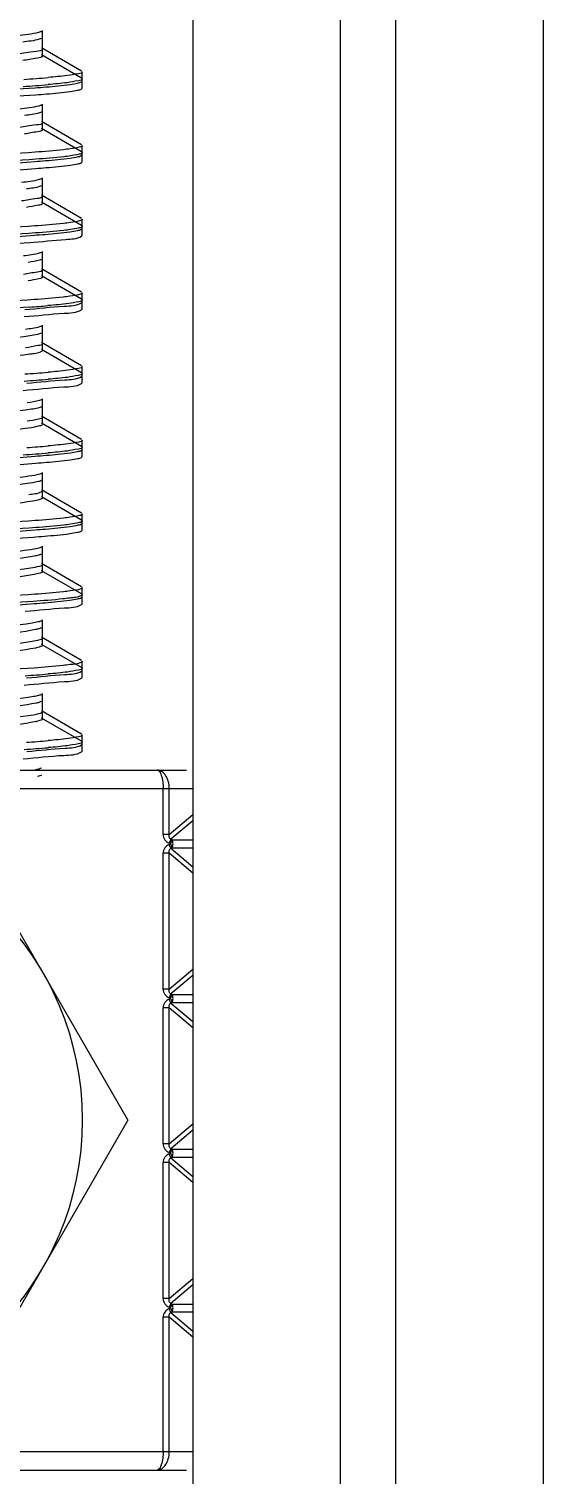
# Model space of a CAD drawing. Extents: x 27938 to 650306, y -92720 to 1524912.
# Drawn here: x 294703.3 to 294869.4, y 847037.7 to 847505.1 of the extents above; entities that cross this region are included whole.
import ezdxf

# ---------------------------------------------------------------- set-up
doc = ezdxf.new("R2010")
doc.units = 0
doc.header["$LTSCALE"] = 1000
doc.header["$MEASUREMENT"] = 0

msp = doc.modelspace()

# ---------------------------------------------------------------- linework, layer by layer
at = {"linetype": 'Continuous'}
for p, q in [((294756.27, 847691.77), (294756.27, 842950.74)), ((294803.9, 847691.77), (294803.9, 842950.74)), ((294821.76, 847691.77), (294821.76, 842950.74)), ((294869.39, 847691.77), (294869.39, 842950.74)), ((294707.67, 847498.64), (294707.67, 847504.59)), ((294707.67, 847496.36), (294707.67, 847502.32)), ((294720.33, 847491.46), (294707.41, 847498.94)), ((294720.33, 847489.18), (294707.41, 847496.66)), ((294720.56, 847488.22), (294720.56, 847491.2)), ((294720.56, 847488.22), (294720.56, 847491.2)), ((294720.33, 847487.96), (294720.56, 847488.22)), ((294720.56, 847485.94), (294720.56, 847488.92)), ((294720.56, 847485.94), (294720.56, 847488.92)), ((294720.33, 847485.68), (294720.56, 847485.94)), ((294707.67, 847474.83), (294707.67, 847480.78)), ((294707.67, 847472.55), (294707.67, 847478.5)), ((294720.33, 847467.65), (294707.41, 847475.13)), ((294720.33, 847465.37), (294707.41, 847472.85)), ((294720.33, 847464.15), (294720.56, 847464.41)), ((294720.56, 847464.41), (294720.56, 847467.39)), ((294720.56, 847464.41), (294720.56, 847467.39)), ((294720.56, 847462.13), (294720.56, 847465.11)), ((294720.56, 847462.13), (294720.56, 847465.11)), ((294720.33, 847461.87), (294720.56, 847462.13)), ((294707.67, 847451.02), (294707.67, 847456.97)), ((294707.67, 847448.74), (294707.67, 847454.69)), ((294720.33, 847443.84), (294707.41, 847451.32)), ((294720.33, 847441.56), (294707.41, 847449.04)), ((294720.33, 847440.34), (294720.56, 847440.6)), ((294720.56, 847440.6), (294720.56, 847443.57)), ((294720.56, 847440.6), (294720.56, 847443.57)), ((294720.56, 847438.32), (294720.56, 847441.3)), ((294720.56, 847438.32), (294720.56, 847441.3)), ((294720.33, 847438.06), (294720.56, 847438.32)), ((294707.67, 847427.2), (294707.67, 847433.16)), ((294707.67, 847424.92), (294707.67, 847430.88)), ((294720.33, 847420.02), (294707.41, 847427.5)), ((294720.33, 847417.74), (294707.41, 847425.23)), ((294720.33, 847416.52), (294720.56, 847416.79)), ((294720.56, 847416.79), (294720.56, 847419.76)), ((294720.56, 847414.51), (294720.56, 847417.48)), ((294720.56, 847414.51), (294720.56, 847417.48)), ((294720.33, 847414.25), (294720.56, 847414.51)), ((294707.67, 847403.39), (294707.67, 847409.34)), ((294707.67, 847401.11), (294707.67, 847407.06)), ((294720.33, 847396.21), (294707.41, 847403.69)), ((294720.33, 847393.93), (294707.41, 847401.41)), ((294720.33, 847392.71), (294720.56, 847392.97)), ((294720.56, 847392.97), (294720.56, 847395.95)), ((294720.56, 847390.69), (294720.56, 847393.67)), ((294720.56, 847390.69), (294720.56, 847393.67)), ((294720.33, 847390.43), (294720.56, 847390.69)), ((294707.67, 847379.58), (294707.67, 847385.53)), ((294720.33, 847372.4), (294707.41, 847379.88)), ((294707.67, 847377.3), (294707.67, 847383.25)), ((294720.33, 847370.12), (294707.41, 847377.6)), ((294720.56, 847369.16), (294720.56, 847372.14)), ((294720.56, 847369.16), (294720.56, 847372.14)), ((294720.56, 847366.88), (294720.56, 847369.86)), ((294720.56, 847366.88), (294720.56, 847369.86)), ((294720.33, 847368.9), (294720.56, 847369.16)), ((294720.33, 847366.62), (294720.56, 847366.88)), ((294707.67, 847355.76), (294707.67, 847361.72)), ((294720.33, 847348.58), (294707.41, 847356.07)), ((294707.67, 847353.49), (294707.67, 847359.44)), ((294720.33, 847346.31), (294707.41, 847353.79)), ((294720.56, 847345.35), (294720.56, 847348.32)), ((294720.56, 847345.35), (294720.56, 847348.32)), ((294720.33, 847345.09), (294720.56, 847345.35)), ((294720.33, 847342.81), (294720.56, 847343.07)), ((294720.56, 847343.07), (294720.56, 847346.04)), ((294720.56, 847343.07), (294720.56, 847346.04)), ((294707.67, 847331.95), (294707.67, 847337.91)), ((294720.33, 847324.77), (294707.41, 847332.25)), ((294707.67, 847329.67), (294707.67, 847335.63)), ((294720.33, 847322.49), (294707.41, 847329.97)), ((294720.56, 847321.53), (294720.56, 847324.51)), ((294720.56, 847321.53), (294720.56, 847324.51)), ((294720.33, 847321.27), (294720.56, 847321.53)), ((294720.33, 847318.99), (294720.56, 847319.26)), ((294720.56, 847319.26), (294720.56, 847322.23)), ((294720.56, 847319.26), (294720.56, 847322.23)), ((294707.67, 847308.14), (294707.67, 847314.09)), ((294707.67, 847305.86), (294707.67, 847311.81)), ((294720.33, 847300.96), (294707.41, 847308.44)), ((294720.33, 847298.68), (294707.41, 847306.16)), ((294720.56, 847297.72), (294720.56, 847300.7)), ((294720.56, 847297.72), (294720.56, 847300.7)), ((294720.33, 847297.46), (294720.56, 847297.72)), ((294720.33, 847295.18), (294720.56, 847295.44)), ((294720.56, 847295.44), (294720.56, 847298.42)), ((294720.56, 847295.44), (294720.56, 847298.42)), ((294707.67, 847284.33), (294707.67, 847290.28)), ((294707.67, 847282.05), (294707.67, 847288)), ((294720.33, 847277.15), (294707.41, 847284.63)), ((294720.33, 847274.87), (294707.41, 847282.35)), ((294720.56, 847273.91), (294720.56, 847276.89)), ((294720.56, 847273.91), (294720.56, 847276.89)), ((294720.33, 847273.65), (294720.56, 847273.91)), ((294720.33, 847271.37), (294720.56, 847271.63)), ((294720.56, 847271.63), (294720.56, 847274.61)), ((294720.56, 847271.63), (294720.56, 847274.61)), ((294496.42, 847265.51), (294754.19, 847265.51)), ((294494.33, 847259.56), (294756.27, 847259.56)), ((294746.67, 847244.71), (294746.67, 847259.56)), ((294748.65, 847244.71), (294748.65, 847259.56)), ((294748.65, 847244.71), (294756.27, 847251.19)), ((294756.27, 847249.17), (294749.2, 847243.16)), ((294680.3, 847247.65), (294735.29, 847152.4)), ((294748.65, 847244.71), (294746.67, 847244.71)), ((294748.65, 847238.69), (294746.67, 847238.69)), ((294746.67, 847194.71), (294746.67, 847238.69)), ((294749.2, 847243.16), (294748.6, 847241.9)), ((294749.02, 847241.7), (294748.6, 847241.9)), ((294748.6, 847241.5), (294749.02, 847241.7)), ((294749.2, 847240.24), (294748.6, 847241.5)), ((294748.65, 847194.71), (294748.65, 847238.69)), ((294756.27, 847232.21), (294748.65, 847238.69)), ((294749.02, 847241.7), (294749.62, 847242.96)), ((294749.02, 847241.7), (294749.62, 847240.44)), ((294749.62, 847242.96), (294749.2, 847243.16)), ((294749.2, 847240.24), (294749.62, 847240.44)), ((294749.2, 847240.24), (294756.27, 847234.23)), ((294749.62, 847242.96), (294756.27, 847242.96)), ((294749.62, 847240.44), (294756.27, 847240.44)), ((294748.65, 847194.71), (294756.27, 847201.18)), ((294756.27, 847199.16), (294749.2, 847193.16)), ((294748.65, 847194.71), (294746.67, 847194.71)), ((294749.2, 847193.16), (294748.6, 847191.89)), ((294749.02, 847191.69), (294749.62, 847192.96)), ((294749.62, 847192.96), (294749.2, 847193.16)), ((294749.62, 847192.96), (294756.27, 847192.96)), ((294748.65, 847188.68), (294746.67, 847188.68)), ((294746.67, 847144.7), (294746.67, 847188.68)), ((294749.02, 847191.69), (294748.6, 847191.89)), ((294748.6, 847191.5), (294749.02, 847191.69)), ((294749.2, 847190.23), (294748.6, 847191.5)), ((294748.65, 847144.7), (294748.65, 847188.68)), ((294756.27, 847182.2), (294748.65, 847188.68)), ((294749.02, 847191.69), (294749.62, 847190.43)), ((294749.2, 847190.23), (294749.62, 847190.43)), ((294749.2, 847190.23), (294756.27, 847184.22)), ((294749.62, 847190.43), (294756.27, 847190.43)), ((294735.29, 847152.4), (294680.3, 847057.15)), ((294748.65, 847144.7), (294756.27, 847151.18)), ((294756.27, 847149.16), (294749.2, 847143.15)), ((294748.65, 847144.7), (294746.67, 847144.7)), ((294749.2, 847143.15), (294748.6, 847141.88)), ((294749.02, 847141.69), (294748.6, 847141.88)), ((294748.6, 847141.49), (294749.02, 847141.69)), ((294749.2, 847140.23), (294748.6, 847141.49)), ((294749.02, 847141.69), (294749.62, 847142.95)), ((294749.02, 847141.69), (294749.62, 847140.42)), ((294749.62, 847142.95), (294749.2, 847143.15)), ((294749.62, 847142.95), (294756.27, 847142.95)), ((294748.65, 847138.67), (294746.67, 847138.67)), ((294746.67, 847094.69), (294746.67, 847138.67)), ((294748.65, 847094.69), (294748.65, 847138.67)), ((294756.27, 847132.19), (294748.65, 847138.67)), ((294749.2, 847140.23), (294749.62, 847140.42)), ((294749.2, 847140.23), (294756.27, 847134.21)), ((294749.62, 847140.42), (294756.27, 847140.42)), ((294748.65, 847094.69), (294756.27, 847101.17)), ((294756.27, 847099.15), (294749.2, 847093.14)), ((294748.65, 847094.69), (294746.67, 847094.69)), ((294749.2, 847093.14), (294748.6, 847091.88)), ((294749.02, 847091.68), (294748.6, 847091.88)), ((294748.6, 847091.48), (294749.02, 847091.68)), ((294749.2, 847090.22), (294748.6, 847091.48)), ((294749.02, 847091.68), (294749.62, 847092.94)), ((294749.02, 847091.68), (294749.62, 847090.42)), ((294749.62, 847092.94), (294749.2, 847093.14)), ((294749.2, 847090.22), (294749.62, 847090.42)), ((294749.2, 847090.22), (294756.27, 847084.21)), ((294749.62, 847092.94), (294756.27, 847092.94)), ((294749.62, 847090.42), (294756.27, 847090.42)), ((294748.65, 847088.67), (294746.67, 847088.67)), ((294746.67, 847045.24), (294746.67, 847088.67)), ((294748.65, 847045.24), (294748.65, 847088.67)), ((294756.27, 847082.19), (294748.65, 847088.67)), ((294494.33, 847045.24), (294756.27, 847045.24)), ((294496.42, 847039.29), (294754.19, 847039.29))]:
    msp.add_line(p, q, dxfattribs=at)
msp.add_circle((294625.3, 847152.4), 95.25, dxfattribs=at)
for centre, radius, start, end in [((294673.71, 847914.09), 428.51, 273.7127, 274.7998), ((294673.97, 847913.06), 425.19, 273.7335, 274.8002), ((294676.52, 847807.3), 393.05, 273.9462, 274.8034), ((294674.4, 847812.43), 419.79, 273.7678, 274.801), ((294674.12, 847813.64), 423.29, 273.7455, 274.8005), ((294675.33, 847776.89), 408.03, 273.8422, 274.8038), ((294673.72, 847794.86), 428.35, 273.7137, 274.7998), ((294674.55, 847712.9), 417.79, 273.7805, 274.8013), ((294701.4, 847301.51), 20.74, 281.4024, 282.1895), ((294674.13, 847694.4), 423.12, 273.7466, 274.8005), ((294675.22, 847682.96), 409.36, 273.8319, 274.8049)]:
    msp.add_arc(centre, radius, start, end, dxfattribs=at)
for points, knots in [([(294707.41, 847504.29), (294707.12, 847504.12), (294704.53, 847503.39), (294701.89, 847503.15), (294699.58, 847502.9)], [0, 0, 0, 0, 0.126652, 1, 1, 1, 1]), ([(294707.41, 847502.01), (294707.17, 847501.88), (294705.17, 847501.24), (294703.1, 847501.03), (294701.31, 847500.82)], [0, 0, 0, 0, 0.133308, 1, 1, 1, 1]), ([(294707.66, 847498.64), (294707.67, 847497.9), (294703.52, 847497.76), (294701.6, 847497.16), (294699.58, 847496.95)], [0, 0, 0, 0, 0.266577, 1, 1, 1, 1]), ([(294707.67, 847496.36), (294707.67, 847495.77), (294704.46, 847495.5), (294702.9, 847495.05), (294701.31, 847494.86)], [0, 0, 0, 0, 0.269457, 1, 1, 1, 1]), ([(294720.56, 847491.2), (294720.56, 847490.75), (294718.14, 847490.47), (294716.94, 847490.14), (294715.73, 847489.99)], [0, 0, 0, 0, 0.270741, 1, 1, 1, 1]), ([(294705.33, 847486.05), (294706.5, 847486.14), (294710.28, 847486.43), (294714.06, 847486.77), (294716.67, 847487.14)], [0, 0, 0, 0, 0.307395, 1, 1, 1, 1]), ([(294720.56, 847488.92), (294720.56, 847488.47), (294718.12, 847488.19), (294716.91, 847487.86), (294715.69, 847487.7)], [0, 0, 0, 0, 0.270622, 1, 1, 1, 1]), ([(294716.67, 847487.14), (294717.46, 847487.25), (294718.69, 847487.46), (294719.94, 847487.74), (294720.33, 847487.96)], [0, 0, 0, 0, 0.643373, 1, 1, 1, 1]), ([(294545.18, 847478.48), (294556.65, 847479.33), (294610.04, 847481.93), (294663.5, 847482.98), (294705.33, 847486.05)], [0, 0, 0, 0, 0.215151, 1, 1, 1, 1]), ([(294545.61, 847476.23), (294557.13, 847477.07), (294610.45, 847479.67), (294663.84, 847480.71), (294705.54, 847483.79)], [0, 0, 0, 0, 0.216514, 1, 1, 1, 1]), ([(294705.54, 847483.79), (294706.69, 847483.87), (294710.42, 847484.17), (294714.16, 847484.5), (294716.73, 847484.87)], [0, 0, 0, 0, 0.307538, 1, 1, 1, 1]), ([(294716.73, 847484.87), (294717.51, 847484.98), (294718.72, 847485.19), (294719.95, 847485.46), (294720.33, 847485.68)], [0, 0, 0, 0, 0.642718, 1, 1, 1, 1]), ([(294707.41, 847480.48), (294707.14, 847480.32), (294704.79, 847479.63), (294702.38, 847479.4), (294700.28, 847479.16)], [0, 0, 0, 0, 0.129068, 1, 1, 1, 1]), ([(294707.41, 847478.2), (294707.19, 847478.07), (294705.4, 847477.49), (294703.53, 847477.28), (294701.93, 847477.08)], [0, 0, 0, 0, 0.136277, 1, 1, 1, 1]), ([(294707.66, 847474.83), (294707.67, 847474.15), (294703.9, 847473.95), (294702.13, 847473.42), (294700.28, 847473.21)], [0, 0, 0, 0, 0.267461, 1, 1, 1, 1]), ([(294707.67, 847472.55), (294707.67, 847472.01), (294704.79, 847471.7), (294703.37, 847471.31), (294701.93, 847471.13)], [0, 0, 0, 0, 0.270956, 1, 1, 1, 1]), ([(294705.33, 847465.22), (294693.85, 847464.37), (294640.46, 847461.77), (294587, 847460.72), (294545.18, 847457.65)], [0, 0, 0, 0, 0.215501, 1, 1, 1, 1]), ([(294705.2, 847462.23), (294706.37, 847462.31), (294710.19, 847462.61), (294714, 847462.95), (294716.63, 847463.32)], [0, 0, 0, 0, 0.307303, 1, 1, 1, 1]), ([(294716.67, 847466.3), (294715.95, 847466.2), (294712.18, 847465.74), (294708.39, 847465.44), (294705.33, 847465.22)], [0, 0, 0, 0, 0.191417, 1, 1, 1, 1]), ([(294716.73, 847464.03), (294716.02, 847463.93), (294712.3, 847463.47), (294708.56, 847463.17), (294705.54, 847462.95)], [0, 0, 0, 0, 0.191295, 1, 1, 1, 1]), ([(294716.63, 847463.32), (294717.43, 847463.43), (294718.67, 847463.65), (294719.94, 847463.92), (294720.33, 847464.15)], [0, 0, 0, 0, 0.643789, 1, 1, 1, 1]), ([(294720.56, 847467.39), (294720.56, 847467.01), (294718.65, 847466.7), (294717.64, 847466.44), (294716.67, 847466.3)], [0, 0, 0, 0, 0.27436, 1, 1, 1, 1]), ([(294720.56, 847465.11), (294720.56, 847464.74), (294718.68, 847464.42), (294717.69, 847464.17), (294716.73, 847464.03)], [0, 0, 0, 0, 0.274658, 1, 1, 1, 1]), ([(294545.14, 847454.67), (294556.58, 847455.51), (294609.94, 847458.11), (294663.37, 847459.17), (294705.2, 847462.23)], [0, 0, 0, 0, 0.214864, 1, 1, 1, 1]), ([(294545.41, 847452.41), (294556.91, 847453.25), (294610.27, 847455.85), (294663.71, 847456.89), (294705.48, 847459.97)], [0, 0, 0, 0, 0.21591, 1, 1, 1, 1]), ([(294705.54, 847462.95), (294694.13, 847462.11), (294640.81, 847459.51), (294587.42, 847458.44), (294545.61, 847455.4)], [0, 0, 0, 0, 0.21445, 1, 1, 1, 1]), ([(294705.48, 847459.97), (294706.63, 847460.06), (294710.38, 847460.35), (294714.13, 847460.69), (294716.71, 847461.05)], [0, 0, 0, 0, 0.307518, 1, 1, 1, 1]), ([(294716.71, 847461.05), (294717.5, 847461.16), (294718.71, 847461.37), (294719.94, 847461.65), (294720.33, 847461.87)], [0, 0, 0, 0, 0.642899, 1, 1, 1, 1]), ([(294707.41, 847456.67), (294707.16, 847456.52), (294705.03, 847455.87), (294702.85, 847455.65), (294700.95, 847455.43)], [0, 0, 0, 0, 0.131751, 1, 1, 1, 1]), ([(294707.41, 847454.39), (294707.2, 847454.27), (294705.61, 847453.73), (294703.95, 847453.53), (294702.53, 847453.34)], [0, 0, 0, 0, 0.139499, 1, 1, 1, 1]), ([(294707.67, 847451.02), (294707.67, 847450.39), (294704.26, 847450.15), (294702.63, 847449.67), (294700.95, 847449.48)], [0, 0, 0, 0, 0.26872, 1, 1, 1, 1]), ([(294707.67, 847448.74), (294707.67, 847448.25), (294705.11, 847447.91), (294703.82, 847447.56), (294702.53, 847447.39)], [0, 0, 0, 0, 0.272705, 1, 1, 1, 1]), ([(294705.2, 847441.39), (294693.7, 847440.55), (294640.34, 847437.95), (294586.91, 847436.91), (294545.14, 847433.83)], [0, 0, 0, 0, 0.215909, 1, 1, 1, 1]), ([(294716.63, 847442.48), (294715.9, 847442.38), (294712.1, 847441.92), (294708.28, 847441.62), (294705.2, 847441.39)], [0, 0, 0, 0, 0.191492, 1, 1, 1, 1]), ([(294716.71, 847440.22), (294716, 847440.11), (294712.26, 847439.66), (294708.51, 847439.36), (294705.48, 847439.13)], [0, 0, 0, 0, 0.191309, 1, 1, 1, 1]), ([(294716.58, 847439.5), (294717.4, 847439.61), (294718.65, 847439.83), (294719.93, 847440.11), (294720.33, 847440.34)], [0, 0, 0, 0, 0.64429, 1, 1, 1, 1]), ([(294720.56, 847443.57), (294720.56, 847443.45), (294719.16, 847442.57), (294717.87, 847442.66), (294716.63, 847442.48)], [0, 0, 0, 0, 0.089025, 1, 1, 1, 1]), ([(294720.56, 847441.3), (294720.56, 847440.93), (294718.67, 847440.61), (294717.68, 847440.35), (294716.71, 847440.22)], [0, 0, 0, 0, 0.274575, 1, 1, 1, 1]), ([(294545.07, 847430.85), (294556.49, 847431.69), (294609.8, 847434.29), (294663.19, 847435.36), (294705, 847438.4)], [0, 0, 0, 0, 0.214461, 1, 1, 1, 1]), ([(294705.48, 847439.13), (294694.03, 847438.29), (294640.67, 847435.69), (294587.24, 847434.63), (294545.41, 847431.57)], [0, 0, 0, 0, 0.214858, 1, 1, 1, 1]), ([(294553.62, 847429.14), (294565.21, 847429.84), (294615.19, 847432.17), (294665.23, 847433.35), (294703.57, 847436.02)], [0, 0, 0, 0, 0.231984, 1, 1, 1, 1]), ([(294703.57, 847436.02), (294707.44, 847436.29), (294712.89, 847437.04), (294718.81, 847437.19), (294720.33, 847438.06)], [0, 0, 0, 0, 0.689218, 1, 1, 1, 1]), ([(294705, 847438.4), (294706.19, 847438.49), (294710.05, 847438.79), (294713.92, 847439.13), (294716.58, 847439.5)], [0, 0, 0, 0, 0.307276, 1, 1, 1, 1]), ([(294707.41, 847432.86), (294707.17, 847432.72), (294705.27, 847432.11), (294703.29, 847431.9), (294701.59, 847431.69)], [0, 0, 0, 0, 0.134595, 1, 1, 1, 1]), ([(294707.4, 847430.58), (294707.22, 847430.47), (294705.82, 847429.97), (294704.34, 847429.78), (294703.09, 847429.61)], [0, 0, 0, 0, 0.14301, 1, 1, 1, 1]), ([(294707.67, 847427.2), (294707.67, 847426.64), (294704.61, 847426.35), (294703.11, 847425.92), (294701.59, 847425.74)], [0, 0, 0, 0, 0.270092, 1, 1, 1, 1]), ([(294707.67, 847424.92), (294707.67, 847424.48), (294705.42, 847424.12), (294704.24, 847423.82), (294703.09, 847423.65)], [0, 0, 0, 0, 0.274738, 1, 1, 1, 1]), ([(294705, 847417.57), (294693.48, 847416.73), (294640.16, 847414.13), (294586.77, 847413.09), (294545.07, 847410.01)], [0, 0, 0, 0, 0.216509, 1, 1, 1, 1]), ([(294701.98, 847414.38), (294706.23, 847414.66), (294712.18, 847415.49), (294718.68, 847415.58), (294720.33, 847416.52)], [0, 0, 0, 0, 0.690867, 1, 1, 1, 1]), ([(294716.58, 847418.66), (294715.84, 847418.56), (294711.99, 847418.1), (294708.13, 847417.79), (294705, 847417.57)], [0, 0, 0, 0, 0.191495, 1, 1, 1, 1]), ([(294720.56, 847417.48), (294720.56, 847417.07), (294718.41, 847416.77), (294717.31, 847416.48), (294716.22, 847416.33)], [0, 0, 0, 0, 0.272444, 1, 1, 1, 1]), ([(294720.56, 847419.76), (294720.56, 847419.64), (294719.14, 847418.75), (294717.84, 847418.84), (294716.58, 847418.66)], [0, 0, 0, 0, 0.088784, 1, 1, 1, 1]), ([(294703.57, 847415.18), (294693, 847414.45), (294643.02, 847412.01), (294592.99, 847410.68), (294553.62, 847408.3)], [0, 0, 0, 0, 0.211795, 1, 1, 1, 1]), ([(294701.77, 847412.09), (294706.07, 847412.37), (294712.09, 847413.21), (294718.66, 847413.29), (294720.33, 847414.25)], [0, 0, 0, 0, 0.691069, 1, 1, 1, 1]), ([(294707.41, 847409.04), (294707.19, 847408.92), (294705.49, 847408.35), (294703.72, 847408.15), (294702.2, 847407.96)], [0, 0, 0, 0, 0.137672, 1, 1, 1, 1]), ([(294703.62, 847405.87), (294693.43, 847404.36), (294666.52, 847403.19), (294623.43, 847401.07), (294581.13, 847398.77), (294555.19, 847397.82), (294545.77, 847396.15)], [0, 0, 0, 0, 0.195338, 0.50968, 0.818636, 1, 1, 1, 1]), ([(294707.67, 847403.39), (294707.67, 847402.88), (294704.94, 847402.55), (294703.57, 847402.18), (294702.2, 847402)], [0, 0, 0, 0, 0.271698, 1, 1, 1, 1]), ([(294707.4, 847406.76), (294707, 847406.53), (294705.71, 847406.22), (294704.44, 847405.99), (294703.62, 847405.87)], [0, 0, 0, 0, 0.361214, 1, 1, 1, 1]), ([(294703.62, 847399.92), (294692.7, 847398.3), (294663.99, 847397.15), (294626.5, 847395.21), (294592.41, 847393.6), (294570.36, 847392.54), (294554.64, 847391.13), (294546.27, 847390.61), (294543.67, 847389.71)], [0, 0, 0, 0, 0.206553, 0.536269, 0.702877, 0.845559, 0.948364, 1, 1, 1, 1]), ([(294707.67, 847401.11), (294707.67, 847400.98), (294706.27, 847400.02), (294704.9, 847400.11), (294703.62, 847399.92)], [0, 0, 0, 0, 0.091796, 1, 1, 1, 1]), ([(294720.56, 847393.67), (294720.56, 847393.22), (294718.16, 847392.95), (294716.96, 847392.61), (294715.75, 847392.46)], [0, 0, 0, 0, 0.270815, 1, 1, 1, 1]), ([(294720.56, 847395.95), (294720.56, 847395.5), (294718.18, 847395.23), (294716.99, 847394.9), (294715.79, 847394.75)], [0, 0, 0, 0, 0.27096, 1, 1, 1, 1]), ([(294701.47, 847388.25), (294705.84, 847388.54), (294711.95, 847389.39), (294718.63, 847389.46), (294720.33, 847390.43)], [0, 0, 0, 0, 0.691359, 1, 1, 1, 1]), ([(294702.67, 847390.61), (294706.76, 847390.89), (294712.49, 847391.68), (294718.73, 847391.8), (294720.33, 847392.71)], [0, 0, 0, 0, 0.690197, 1, 1, 1, 1]), ([(294707.41, 847385.23), (294707.21, 847385.12), (294705.7, 847384.59), (294704.13, 847384.4), (294702.78, 847384.22)], [0, 0, 0, 0, 0.140996, 1, 1, 1, 1]), ([(294704.11, 847382.13), (294694.01, 847380.53), (294666.94, 847379.44), (294623.5, 847377.27), (294580.85, 847374.88), (294554.73, 847374.05), (294545.4, 847372.27)], [0, 0, 0, 0, 0.192978, 0.509549, 0.82079, 1, 1, 1, 1]), ([(294707.67, 847379.58), (294707.67, 847379.11), (294705.25, 847378.76), (294704, 847378.43), (294702.78, 847378.27)], [0, 0, 0, 0, 0.273505, 1, 1, 1, 1]), ([(294707.4, 847382.95), (294707.04, 847382.74), (294705.93, 847382.46), (294704.82, 847382.25), (294704.11, 847382.13)], [0, 0, 0, 0, 0.36678, 1, 1, 1, 1]), ([(294704.11, 847376.18), (294693.36, 847374.48), (294664.69, 847373.42), (294627.17, 847371.42), (294592.79, 847369.81), (294570.51, 847368.75), (294554.66, 847367.3), (294546.22, 847366.81), (294543.62, 847365.88)], [0, 0, 0, 0, 0.202975, 0.533469, 0.701272, 0.84507, 0.948501, 1, 1, 1, 1]), ([(294707.67, 847377.3), (294707.66, 847376.95), (294705.96, 847376.56), (294705.01, 847376.32), (294704.11, 847376.18)], [0, 0, 0, 0, 0.279898, 1, 1, 1, 1]), ([(294720.56, 847369.86), (294720.56, 847369.4), (294718.13, 847369.13), (294716.91, 847368.79), (294715.69, 847368.64)], [0, 0, 0, 0, 0.270628, 1, 1, 1, 1]), ([(294720.56, 847372.14), (294720.56, 847371.71), (294718.29, 847371.42), (294717.14, 847371.11), (294715.99, 847370.96)], [0, 0, 0, 0, 0.271617, 1, 1, 1, 1]), ([(294545.19, 847359.42), (294556.65, 847360.26), (294610.04, 847362.87), (294663.51, 847363.92), (294705.34, 847366.99)], [0, 0, 0, 0, 0.215159, 1, 1, 1, 1]), ([(294705.34, 847366.99), (294706.5, 847367.07), (294710.28, 847367.37), (294714.06, 847367.71), (294716.67, 847368.07)], [0, 0, 0, 0, 0.307399, 1, 1, 1, 1]), ([(294705.54, 847364.72), (294706.69, 847364.81), (294710.42, 847365.1), (294714.16, 847365.44), (294716.73, 847365.8)], [0, 0, 0, 0, 0.307538, 1, 1, 1, 1]), ([(294716.67, 847368.07), (294717.47, 847368.19), (294718.69, 847368.4), (294719.94, 847368.68), (294720.33, 847368.9)], [0, 0, 0, 0, 0.643357, 1, 1, 1, 1]), ([(294716.73, 847365.8), (294717.51, 847365.91), (294718.72, 847366.12), (294719.95, 847366.4), (294720.33, 847366.62)], [0, 0, 0, 0, 0.642712, 1, 1, 1, 1]), ([(294545.61, 847357.17), (294557.14, 847358.01), (294610.45, 847360.6), (294663.84, 847361.65), (294705.54, 847364.72)], [0, 0, 0, 0, 0.216534, 1, 1, 1, 1]), ([(294703.32, 847360.48), (294693.18, 847359.03), (294658.06, 847357.52), (294605.85, 847354.25), (294563.47, 847353.68), (294546.35, 847350.91)], [0, 0, 0, 0, 0.19541, 0.669181, 1, 1, 1, 1]), ([(294707.4, 847361.42), (294707.23, 847361.32), (294705.9, 847360.84), (294704.51, 847360.65), (294703.32, 847360.48)], [0, 0, 0, 0, 0.144669, 1, 1, 1, 1]), ([(294704.58, 847358.4), (294695.66, 847356.89), (294671.27, 847355.87), (294630.99, 847353.67), (294588.61, 847351.75), (294561.49, 847350.38), (294550.48, 847349.17)], [0, 0, 0, 0, 0.175715, 0.472791, 0.784833, 1, 1, 1, 1]), ([(294707.67, 847355.76), (294707.67, 847355.63), (294706.14, 847354.63), (294704.7, 847354.73), (294703.32, 847354.53)], [0, 0, 0, 0, 0.09033, 1, 1, 1, 1]), ([(294707.4, 847359.14), (294707.09, 847358.96), (294706.13, 847358.69), (294705.18, 847358.5), (294704.58, 847358.4)], [0, 0, 0, 0, 0.372977, 1, 1, 1, 1]), ([(294704.58, 847352.44), (294695.66, 847350.93), (294671.27, 847349.92), (294630.99, 847347.72), (294588.61, 847345.8), (294561.49, 847344.43), (294550.48, 847343.21)], [0, 0, 0, 0, 0.175715, 0.472791, 0.784833, 1, 1, 1, 1]), ([(294707.67, 847353.49), (294707.66, 847353.17), (294706.21, 847352.78), (294705.36, 847352.58), (294704.58, 847352.44)], [0, 0, 0, 0, 0.283217, 1, 1, 1, 1]), ([(294705.34, 847346.15), (294693.85, 847345.31), (294640.47, 847342.71), (294587, 847341.66), (294545.19, 847338.58)], [0, 0, 0, 0, 0.215488, 1, 1, 1, 1]), ([(294716.67, 847347.24), (294715.95, 847347.14), (294712.18, 847346.68), (294708.4, 847346.38), (294705.34, 847346.15)], [0, 0, 0, 0, 0.191413, 1, 1, 1, 1]), ([(294720.56, 847348.32), (294720.56, 847347.95), (294718.65, 847347.63), (294717.64, 847347.37), (294716.67, 847347.24)], [0, 0, 0, 0, 0.274367, 1, 1, 1, 1]), ([(294545.14, 847335.6), (294556.58, 847336.45), (294609.94, 847339.05), (294663.38, 847340.11), (294705.2, 847343.17)], [0, 0, 0, 0, 0.214872, 1, 1, 1, 1]), ([(294705.54, 847343.89), (294694.13, 847343.05), (294640.82, 847340.44), (294587.43, 847339.37), (294545.61, 847336.34)], [0, 0, 0, 0, 0.214435, 1, 1, 1, 1]), ([(294704.68, 847340.85), (294705.89, 847340.94), (294709.84, 847341.24), (294713.79, 847341.58), (294716.5, 847341.96)], [0, 0, 0, 0, 0.307317, 1, 1, 1, 1]), ([(294705.2, 847343.17), (294706.38, 847343.25), (294710.19, 847343.55), (294714, 847343.89), (294716.63, 847344.25)], [0, 0, 0, 0, 0.307305, 1, 1, 1, 1]), ([(294716.73, 847344.97), (294716.02, 847344.87), (294712.3, 847344.41), (294708.56, 847344.11), (294705.54, 847343.89)], [0, 0, 0, 0, 0.191295, 1, 1, 1, 1]), ([(294716.5, 847341.96), (294717.34, 847342.07), (294718.62, 847342.29), (294719.93, 847342.58), (294720.33, 847342.81)], [0, 0, 0, 0, 0.645021, 1, 1, 1, 1]), ([(294716.63, 847344.25), (294717.44, 847344.37), (294718.67, 847344.58), (294719.94, 847344.86), (294720.33, 847345.09)], [0, 0, 0, 0, 0.643774, 1, 1, 1, 1]), ([(294720.56, 847346.04), (294720.56, 847345.68), (294718.68, 847345.36), (294717.69, 847345.1), (294716.73, 847344.97)], [0, 0, 0, 0, 0.27466, 1, 1, 1, 1]), ([(294558.89, 847334.19), (294570.67, 847334.84), (294619.26, 847337.06), (294667.92, 847338.2), (294704.68, 847340.85)], [0, 0, 0, 0, 0.242393, 1, 1, 1, 1]), ([(294707.4, 847337.6), (294707.02, 847337.38), (294705.81, 847337.08), (294704.61, 847336.86), (294703.84, 847336.75)], [0, 0, 0, 0, 0.363608, 1, 1, 1, 1]), ([(294703.84, 847336.75), (294693.68, 847335.19), (294666.69, 847334.06), (294623.43, 847331.91), (294580.97, 847329.57), (294554.95, 847328.68), (294545.58, 847326.96)], [0, 0, 0, 0, 0.194375, 0.509802, 0.819766, 1, 1, 1, 1]), ([(294705.01, 847334.66), (294698.11, 847333.4), (294678.83, 847332.45), (294633.17, 847329.77), (294594.38, 847328.45), (294567.88, 847326.75)], [0, 0, 0, 0, 0.153234, 0.420019, 1, 1, 1, 1]), ([(294707.4, 847335.33), (294707.13, 847335.17), (294706.32, 847334.92), (294705.52, 847334.75), (294705.01, 847334.66)], [0, 0, 0, 0, 0.37991, 1, 1, 1, 1]), ([(294703.84, 847330.79), (294692.94, 847329.13), (294664.11, 847328.02), (294626.45, 847326.05), (294592.14, 847324.42), (294570.01, 847323.38), (294554.37, 847321.91), (294546.05, 847321.46), (294543.54, 847320.5)], [0, 0, 0, 0, 0.205905, 0.537229, 0.704613, 0.847545, 0.949803, 1, 1, 1, 1]), ([(294705.01, 847328.71), (294698.11, 847327.45), (294678.83, 847326.5), (294633.17, 847323.82), (294594.38, 847322.5), (294567.88, 847320.8)], [0, 0, 0, 0, 0.153234, 0.420019, 1, 1, 1, 1]), ([(294707.67, 847331.95), (294707.66, 847331.58), (294705.82, 847331.19), (294704.8, 847330.94), (294703.84, 847330.79)], [0, 0, 0, 0, 0.278286, 1, 1, 1, 1]), ([(294707.66, 847329.67), (294707.66, 847329.4), (294706.44, 847329.01), (294705.68, 847328.83), (294705.01, 847328.71)], [0, 0, 0, 0, 0.287204, 1, 1, 1, 1]), ([(294716.63, 847323.42), (294715.9, 847323.32), (294712.1, 847322.86), (294708.29, 847322.55), (294705.2, 847322.33)], [0, 0, 0, 0, 0.19149, 1, 1, 1, 1]), ([(294720.56, 847324.51), (294720.56, 847324.39), (294719.16, 847323.5), (294717.87, 847323.59), (294716.63, 847323.42)], [0, 0, 0, 0, 0.089033, 1, 1, 1, 1]), ([(294545.08, 847311.79), (294556.49, 847312.63), (294609.81, 847315.23), (294663.19, 847316.3), (294705.01, 847319.34)], [0, 0, 0, 0, 0.214475, 1, 1, 1, 1]), ([(294705.2, 847322.33), (294693.7, 847321.49), (294640.35, 847318.89), (294586.91, 847317.84), (294545.14, 847314.77)], [0, 0, 0, 0, 0.215892, 1, 1, 1, 1]), ([(294704.68, 847320.01), (294694.72, 847319.29), (294646.12, 847316.88), (294597.49, 847315.5), (294558.89, 847313.35)], [0, 0, 0, 0, 0.205332, 1, 1, 1, 1]), ([(294702.1, 847316.86), (294706.32, 847317.14), (294712.24, 847317.96), (294718.69, 847318.05), (294720.33, 847318.99)], [0, 0, 0, 0, 0.690751, 1, 1, 1, 1]), ([(294716.5, 847321.12), (294715.75, 847321.02), (294711.82, 847320.55), (294707.87, 847320.24), (294704.68, 847320.01)], [0, 0, 0, 0, 0.191433, 1, 1, 1, 1]), ([(294705.01, 847319.34), (294706.2, 847319.42), (294710.06, 847319.72), (294713.92, 847320.06), (294716.58, 847320.44)], [0, 0, 0, 0, 0.307276, 1, 1, 1, 1]), ([(294720.56, 847322.23), (294720.56, 847322.11), (294719.1, 847321.21), (294717.79, 847321.3), (294716.5, 847321.12)], [0, 0, 0, 0, 0.088431, 1, 1, 1, 1]), ([(294716.58, 847320.44), (294717.4, 847320.55), (294718.65, 847320.77), (294719.93, 847321.05), (294720.33, 847321.27)], [0, 0, 0, 0, 0.644275, 1, 1, 1, 1]), ([(294707.4, 847313.79), (294707.06, 847313.59), (294706.02, 847313.32), (294704.98, 847313.12), (294704.32, 847313.01)], [0, 0, 0, 0, 0.369442, 1, 1, 1, 1]), ([(294704.32, 847313.01), (294694.27, 847311.37), (294667.16, 847310.31), (294623.61, 847308.11), (294580.81, 847305.69), (294554.59, 847304.9), (294545.28, 847303.09)], [0, 0, 0, 0, 0.191736, 0.509065, 0.821327, 1, 1, 1, 1]), ([(294705.41, 847310.92), (294697.09, 847309.28), (294673.46, 847308.47), (294633.9, 847306.13), (294591.14, 847304.28), (294563.42, 847302.86), (294551.93, 847301.69)], [0, 0, 0, 0, 0.165505, 0.458699, 0.774611, 1, 1, 1, 1]), ([(294707.4, 847311.51), (294707.17, 847311.38), (294706.5, 847311.16), (294705.83, 847311.01), (294705.41, 847310.92)], [0, 0, 0, 0, 0.387704, 1, 1, 1, 1]), ([(294704.32, 847307.06), (294693.6, 847305.31), (294664.81, 847304.29), (294627.13, 847302.26), (294592.54, 847300.63), (294570.17, 847299.59), (294554.41, 847298.08), (294546.01, 847297.66), (294543.51, 847296.68)], [0, 0, 0, 0, 0.202243, 0.534298, 0.702881, 0.846954, 0.949881, 1, 1, 1, 1]), ([(294705.4, 847304.97), (294697.08, 847303.32), (294673.45, 847302.51), (294633.88, 847300.17), (294591.14, 847298.32), (294563.42, 847296.91), (294551.93, 847295.74)], [0, 0, 0, 0, 0.165599, 0.458794, 0.774654, 1, 1, 1, 1]), ([(294707.67, 847308.14), (294707.66, 847307.81), (294706.08, 847307.41), (294705.16, 847307.19), (294704.32, 847307.06)], [0, 0, 0, 0, 0.281296, 1, 1, 1, 1]), ([(294707.66, 847305.86), (294707.66, 847305.62), (294706.64, 847305.24), (294705.98, 847305.08), (294705.4, 847304.97)], [0, 0, 0, 0, 0.2919, 1, 1, 1, 1]), ([(294716.58, 847299.6), (294715.84, 847299.5), (294712, 847299.03), (294708.13, 847298.73), (294705.01, 847298.5)], [0, 0, 0, 0, 0.191497, 1, 1, 1, 1]), ([(294720.56, 847300.7), (294720.56, 847300.57), (294719.14, 847299.68), (294717.84, 847299.77), (294716.58, 847299.6)], [0, 0, 0, 0, 0.088791, 1, 1, 1, 1]), ([(294705.01, 847298.5), (294693.48, 847297.66), (294640.17, 847295.07), (294586.78, 847294.03), (294545.08, 847290.95)], [0, 0, 0, 0, 0.216489, 1, 1, 1, 1]), ([(294701.78, 847293.02), (294706.08, 847293.31), (294712.09, 847294.14), (294718.66, 847294.22), (294720.33, 847295.18)], [0, 0, 0, 0, 0.69106, 1, 1, 1, 1]), ([(294702.58, 847295.35), (294706.69, 847295.63), (294712.45, 847296.43), (294718.73, 847296.54), (294720.33, 847297.46)], [0, 0, 0, 0, 0.690301, 1, 1, 1, 1]), ([(294720.56, 847298.42), (294720.56, 847297.97), (294718.19, 847297.7), (294717.01, 847297.37), (294715.82, 847297.22)], [0, 0, 0, 0, 0.271048, 1, 1, 1, 1]), ([(294704.77, 847289.27), (294695.99, 847287.73), (294671.76, 847286.76), (294631.63, 847284.53), (294589.16, 847282.62), (294561.91, 847281.24), (294550.79, 847280.04)], [0, 0, 0, 0, 0.173459, 0.469678, 0.782575, 1, 1, 1, 1]), ([(294705.78, 847287.19), (294697.77, 847285.46), (294674.52, 847284.78), (294635.35, 847282.35), (294592.44, 847280.54), (294564.42, 847279.1), (294552.69, 847277.96)], [0, 0, 0, 0, 0.160367, 0.451606, 0.769465, 1, 1, 1, 1]), ([(294707.4, 847289.98), (294707.11, 847289.81), (294706.22, 847289.55), (294705.33, 847289.37), (294704.77, 847289.27)], [0, 0, 0, 0, 0.375957, 1, 1, 1, 1]), ([(294707.4, 847287.7), (294707.21, 847287.59), (294706.67, 847287.4), (294706.12, 847287.26), (294705.78, 847287.19)], [0, 0, 0, 0, 0.396512, 1, 1, 1, 1]), ([(294704.77, 847283.32), (294695.99, 847281.78), (294671.76, 847280.81), (294631.63, 847278.58), (294589.16, 847276.67), (294561.91, 847275.29), (294550.79, 847274.09)], [0, 0, 0, 0, 0.173459, 0.469678, 0.782575, 1, 1, 1, 1]), ([(294705.5, 847281.18), (294697.33, 847279.53), (294674, 847278.74), (294634.81, 847276.4), (294592.13, 847274.57), (294564.33, 847273.14), (294552.69, 847272)], [0, 0, 0, 0, 0.163392, 0.454692, 0.77088, 1, 1, 1, 1]), ([(294707.67, 847284.33), (294707.66, 847284.03), (294706.31, 847283.64), (294705.5, 847283.45), (294704.77, 847283.32)], [0, 0, 0, 0, 0.28487, 1, 1, 1, 1]), ([(294707.66, 847282.05), (294707.66, 847281.84), (294706.83, 847281.47), (294706.26, 847281.34), (294705.78, 847281.24)], [0, 0, 0, 0, 0.297941, 1, 1, 1, 1]), ([(294720.56, 847276.89), (294720.56, 847276.45), (294718.29, 847276.17), (294717.14, 847275.86), (294715.99, 847275.71)], [0, 0, 0, 0, 0.271622, 1, 1, 1, 1]), ([(294701.48, 847269.19), (294705.84, 847269.48), (294711.96, 847270.33), (294718.63, 847270.4), (294720.33, 847271.37)], [0, 0, 0, 0, 0.69135, 1, 1, 1, 1]), ([(294702.67, 847271.55), (294706.75, 847271.83), (294712.49, 847272.62), (294718.73, 847272.73), (294720.33, 847273.65)], [0, 0, 0, 0, 0.690199, 1, 1, 1, 1]), ([(294720.56, 847274.61), (294720.56, 847274.16), (294718.16, 847273.88), (294716.96, 847273.55), (294715.75, 847273.4)], [0, 0, 0, 0, 0.270822, 1, 1, 1, 1]), ([(294707.4, 847266.17), (294707.15, 847266.02), (294706.41, 847265.79), (294705.66, 847265.62), (294705.19, 847265.54)], [0, 0, 0, 0, 0.383249, 1, 1, 1, 1]), ([(294707.4, 847263.89), (294707.24, 847263.79), (294706.82, 847263.63), (294706.38, 847263.51), (294706.12, 847263.45)], [0, 0, 0, 0, 0.406518, 1, 1, 1, 1]), ([(294744.75, 847265.51), (294745.03, 847265.51), (294745.69, 847264.96), (294746.45, 847262.93), (294746.67, 847260.99), (294746.67, 847259.56)], [0, 0, 0, 0, 0.128078, 0.342475, 1, 1, 1, 1]), ([(294748.65, 847259.56), (294748.65, 847260.34), (294748.46, 847261.84), (294747.63, 847263.78), (294746.37, 847265.15), (294745.26, 847265.51), (294744.75, 847265.51)], [0, 0, 0, 0, 0.302203, 0.57488, 0.804028, 1, 1, 1, 1]), ([(294746.67, 847244.71), (294746.67, 847244.12), (294747.07, 847242.91), (294748.06, 847242.15), (294748.6, 847241.9)], [0, 0, 0, 0, 0.499355, 1, 1, 1, 1]), ([(294749.2, 847243.16), (294748.91, 847243.25), (294748.45, 847243.81), (294748.58, 847244.42), (294748.65, 847244.71)], [0, 0, 0, 0, 0.502447, 1, 1, 1, 1]), ([(294748.6, 847241.5), (294748.06, 847241.25), (294747.07, 847240.5), (294746.67, 847239.28), (294746.67, 847238.69)], [0, 0, 0, 0, 0.500643, 1, 1, 1, 1]), ([(294748.65, 847238.69), (294748.58, 847238.98), (294748.45, 847239.59), (294748.91, 847240.15), (294749.2, 847240.24)], [0, 0, 0, 0, 0.49632, 1, 1, 1, 1]), ([(294749.62, 847240.44), (294749.8, 847240.83), (294749.93, 847241.7), (294749.8, 847242.58), (294749.62, 847242.96)], [0, 0, 0, 0, 0.500048, 1, 1, 1, 1]), ([(294746.67, 847194.71), (294746.67, 847194.11), (294747.07, 847192.9), (294748.06, 847192.15), (294748.6, 847191.89)], [0, 0, 0, 0, 0.499355, 1, 1, 1, 1]), ([(294749.2, 847193.16), (294748.91, 847193.24), (294748.45, 847193.8), (294748.58, 847194.42), (294748.65, 847194.71)], [0, 0, 0, 0, 0.502447, 1, 1, 1, 1]), ([(294749.62, 847190.43), (294749.8, 847190.82), (294749.93, 847191.69), (294749.8, 847192.57), (294749.62, 847192.96)], [0, 0, 0, 0, 0.500048, 1, 1, 1, 1]), ([(294748.6, 847191.5), (294748.06, 847191.24), (294747.07, 847190.49), (294746.67, 847189.27), (294746.67, 847188.68)], [0, 0, 0, 0, 0.500643, 1, 1, 1, 1]), ([(294748.65, 847188.68), (294748.58, 847188.97), (294748.45, 847189.58), (294748.91, 847190.15), (294749.2, 847190.23)], [0, 0, 0, 0, 0.49632, 1, 1, 1, 1]), ([(294746.67, 847144.7), (294746.67, 847144.11), (294747.07, 847142.89), (294748.06, 847142.14), (294748.6, 847141.88)], [0, 0, 0, 0, 0.499355, 1, 1, 1, 1]), ([(294748.6, 847141.49), (294748.06, 847141.24), (294747.07, 847140.48), (294746.67, 847139.27), (294746.67, 847138.67)], [0, 0, 0, 0, 0.500643, 1, 1, 1, 1]), ([(294749.2, 847143.15), (294748.91, 847143.23), (294748.45, 847143.8), (294748.58, 847144.41), (294748.65, 847144.7)], [0, 0, 0, 0, 0.502447, 1, 1, 1, 1]), ([(294749.62, 847140.42), (294749.8, 847140.81), (294749.93, 847141.69), (294749.8, 847142.56), (294749.62, 847142.95)], [0, 0, 0, 0, 0.500048, 1, 1, 1, 1]), ([(294748.65, 847138.67), (294748.58, 847138.96), (294748.45, 847139.58), (294748.91, 847140.14), (294749.2, 847140.23)], [0, 0, 0, 0, 0.49632, 1, 1, 1, 1]), ([(294746.67, 847094.69), (294746.67, 847094.1), (294747.07, 847092.89), (294748.06, 847092.13), (294748.6, 847091.88)], [0, 0, 0, 0, 0.499355, 1, 1, 1, 1]), ([(294749.2, 847093.14), (294748.91, 847093.23), (294748.45, 847093.79), (294748.58, 847094.4), (294748.65, 847094.69)], [0, 0, 0, 0, 0.502447, 1, 1, 1, 1]), ([(294748.6, 847091.48), (294748.06, 847091.23), (294747.07, 847090.47), (294746.67, 847089.26), (294746.67, 847088.67)], [0, 0, 0, 0, 0.500643, 1, 1, 1, 1]), ([(294748.65, 847088.67), (294748.58, 847088.96), (294748.45, 847089.57), (294748.91, 847090.13), (294749.2, 847090.22)], [0, 0, 0, 0, 0.49632, 1, 1, 1, 1]), ([(294749.62, 847090.42), (294749.8, 847090.81), (294749.93, 847091.68), (294749.8, 847092.56), (294749.62, 847092.94)], [0, 0, 0, 0, 0.500048, 1, 1, 1, 1]), ([(294746.67, 847045.24), (294746.67, 847043.81), (294746.45, 847041.87), (294745.69, 847039.84), (294745.03, 847039.29), (294744.75, 847039.29)], [0, 0, 0, 0, 0.657525, 0.871922, 1, 1, 1, 1]), ([(294744.75, 847039.29), (294745.26, 847039.29), (294746.37, 847039.65), (294747.63, 847041.02), (294748.46, 847042.96), (294748.65, 847044.46), (294748.65, 847045.24)], [0, 0, 0, 0, 0.195972, 0.42512, 0.697797, 1, 1, 1, 1])]:
    msp.add_open_spline(points, degree=3, knots=knots, dxfattribs=at)
for points in [[(294715.73, 847489.99), (294713.67, 847489.73), (294711.61, 847489.54), (294709.55, 847489.36)], [(294715.69, 847487.7), (294713.65, 847487.45), (294711.61, 847487.26), (294709.56, 847487.08)], [(294716.22, 847416.33), (294713.96, 847416.03), (294711.7, 847415.83), (294709.43, 847415.63)], [(294715.79, 847394.75), (294713.71, 847394.48), (294711.62, 847394.29), (294709.53, 847394.11)], [(294715.75, 847392.46), (294713.69, 847392.2), (294711.62, 847392.01), (294709.54, 847391.83)], [(294715.99, 847370.96), (294713.83, 847370.68), (294711.66, 847370.48), (294709.5, 847370.29)], [(294715.69, 847368.64), (294713.65, 847368.38), (294711.61, 847368.19), (294709.56, 847368.02)], [(294715.82, 847297.22), (294713.73, 847296.95), (294711.63, 847296.76), (294709.52, 847296.58)], [(294715.99, 847275.71), (294713.84, 847275.43), (294711.67, 847275.23), (294709.51, 847275.04)], [(294715.75, 847273.4), (294713.69, 847273.14), (294711.62, 847272.94), (294709.54, 847272.77)]]:
    msp.add_open_spline(points, degree=3, dxfattribs=at)

doc.saveas('drawing.dxf')
